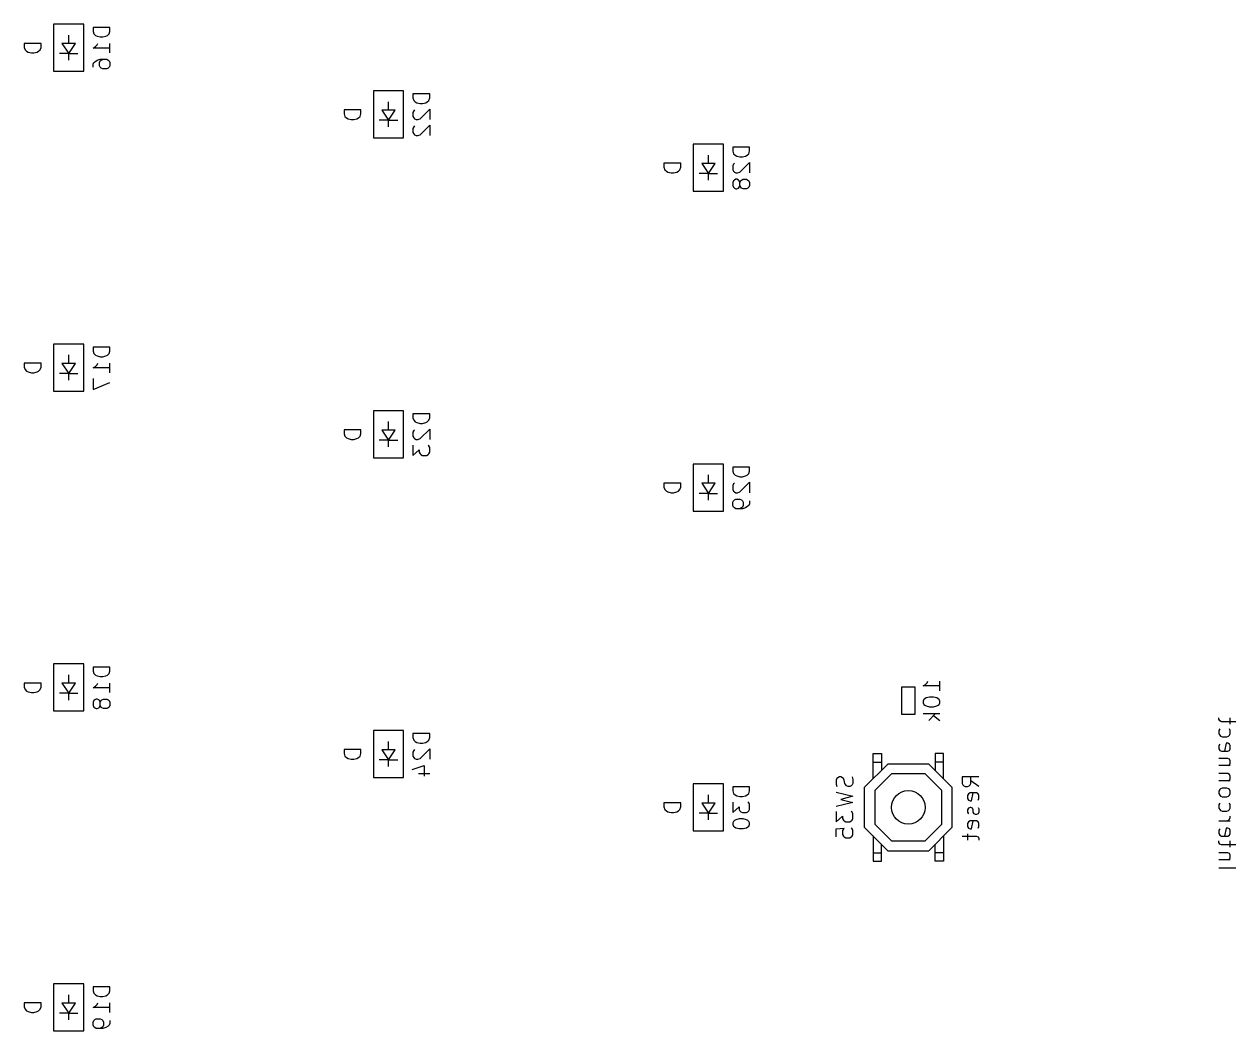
# Model space of a CAD drawing. Extents: x 50 to 339, y -159 to -41.
# Drawn here: x 267.2 to 339.4, y -100.6 to -40.7 of the extents above; entities that cross this region are included whole.
import ezdxf

# ---------------------------------------------------------------- set-up
doc = ezdxf.new("R2010")
doc.units = 0
doc.layers.add('BLACK', color=7, linetype='CONTINUOUS')

msp = doc.modelspace()

# ---------------------------------------------------------------- linework, layer by layer
at = {"layer": 'BLACK', "linetype": 'CONTINUOUS'}
for p, q in [((270.775, -40.6688), (268.975, -40.6688)), ((268.975, -40.6688), (268.975, -43.4688)), ((270.775, -43.4688), (270.775, -40.6688)), ((272.327, -40.8545), (271.327, -40.8545)), ((271.327, -40.8545), (271.327, -41.0926)), ((271.327, -41.0926), (271.375, -41.2354)), ((272.28, -41.2354), (272.327, -41.0926)), ((272.327, -41.0926), (272.327, -40.8545)), ((268.227, -41.8068), (267.227, -41.8068)), ((267.227, -41.8068), (267.227, -42.0449)), ((268.227, -42.0449), (268.227, -41.8068)), ((270.275, -41.8188), (269.475, -41.8188)), ((269.475, -41.8188), (269.875, -42.4188)), ((269.875, -41.8188), (269.875, -41.3188)), ((269.875, -42.4188), (270.275, -41.8188)), ((271.375, -41.2354), (271.47, -41.3307)), ((271.47, -41.3307), (271.565, -41.3783)), ((271.565, -41.3783), (271.756, -41.4259)), ((271.565, -41.9021), (271.613, -41.8068)), ((271.756, -41.4259), (271.899, -41.4259)), ((271.899, -41.4259), (272.089, -41.3783)), ((272.089, -41.3783), (272.185, -41.3307)), ((272.185, -41.3307), (272.28, -41.2354)), ((272.327, -42.3783), (272.327, -41.8068)), ((267.227, -42.0449), (267.275, -42.1878)), ((267.275, -42.1878), (267.37, -42.283)), ((267.37, -42.283), (267.465, -42.3307)), ((267.465, -42.3307), (267.656, -42.3783)), ((267.656, -42.3783), (267.799, -42.3783)), ((267.799, -42.3783), (267.989, -42.3307)), ((267.989, -42.3307), (268.085, -42.283)), ((268.085, -42.283), (268.18, -42.1878)), ((268.18, -42.1878), (268.227, -42.0449)), ((269.875, -42.4188), (269.325, -42.4188)), ((269.875, -42.8188), (269.875, -42.4188)), ((269.875, -42.4188), (270.425, -42.4188)), ((271.327, -42.0926), (271.47, -41.9973)), ((272.327, -42.0926), (271.327, -42.0926)), ((271.47, -41.9973), (271.565, -41.9021)), ((271.327, -43.0449), (271.375, -42.9497)), ((271.327, -43.2354), (271.327, -43.0449)), ((271.375, -42.9497), (271.423, -42.9021)), ((271.423, -42.9021), (271.565, -42.8068)), ((271.565, -42.8068), (271.756, -42.7592)), ((271.708, -42.9497), (271.756, -42.8545)), ((271.708, -43.1402), (271.708, -42.9497)), ((271.756, -43.2354), (271.708, -43.1402)), ((271.756, -42.7592), (272.137, -42.7592)), ((271.756, -42.8545), (271.804, -42.8068)), ((271.804, -43.283), (271.756, -43.2354)), ((271.804, -42.8068), (271.899, -42.7592)), ((271.899, -43.3307), (271.804, -43.283)), ((272.137, -42.7592), (272.232, -42.8068)), ((272.232, -43.283), (272.137, -43.3307)), ((272.232, -42.8068), (272.28, -42.8545)), ((272.28, -43.2354), (272.232, -43.283)), ((272.28, -42.8545), (272.327, -42.9497)), ((272.327, -43.1402), (272.28, -43.2354)), ((272.327, -42.9497), (272.327, -43.1402)), ((268.975, -43.4688), (270.775, -43.4688)), ((272.137, -43.3307), (271.899, -43.3307)), ((289.825, -44.6375), (288.025, -44.6375)), ((288.025, -44.6375), (288.025, -47.4375)), ((289.825, -47.4375), (289.825, -44.6375)), ((288.925, -45.7875), (288.925, -45.2875)), ((291.377, -44.8232), (290.377, -44.8232)), ((290.377, -44.8232), (290.377, -45.0613)), ((290.377, -45.0613), (290.425, -45.2042)), ((290.425, -45.2042), (290.52, -45.2994)), ((290.52, -45.2994), (290.615, -45.347)), ((290.615, -45.347), (290.806, -45.3946)), ((290.806, -45.3946), (290.949, -45.3946)), ((290.949, -45.3946), (291.139, -45.347)), ((291.139, -45.347), (291.235, -45.2994)), ((291.235, -45.2994), (291.33, -45.2042)), ((291.33, -45.2042), (291.377, -45.0613)), ((291.377, -45.0613), (291.377, -44.8232)), ((287.277, -45.7756), (286.277, -45.7756)), ((286.277, -45.7756), (286.277, -46.0137)), ((286.277, -46.0137), (286.325, -46.1565)), ((286.325, -46.1565), (286.42, -46.2518)), ((287.135, -46.2518), (287.23, -46.1565)), ((287.23, -46.1565), (287.277, -46.0137)), ((287.277, -46.0137), (287.277, -45.7756)), ((289.325, -45.7875), (288.525, -45.7875)), ((288.525, -45.7875), (288.925, -46.3875)), ((288.925, -46.3875), (289.325, -45.7875)), ((290.425, -45.8232), (290.377, -45.9185)), ((290.377, -45.9185), (290.377, -46.1565)), ((290.377, -46.1565), (290.425, -46.2518)), ((290.473, -45.7756), (290.425, -45.8232)), ((290.806, -46.2994), (291.377, -45.728)), ((291.377, -45.728), (291.377, -46.347)), ((286.42, -46.2518), (286.515, -46.2994)), ((286.515, -46.2994), (286.706, -46.347)), ((286.706, -46.347), (286.849, -46.347)), ((286.849, -46.347), (287.039, -46.2994)), ((287.039, -46.2994), (287.135, -46.2518)), ((288.925, -46.3875), (288.375, -46.3875)), ((288.925, -46.7875), (288.925, -46.3875)), ((288.925, -46.3875), (289.475, -46.3875)), ((290.425, -46.7756), (290.377, -46.8708)), ((290.377, -46.8708), (290.377, -47.1089)), ((290.425, -46.2518), (290.473, -46.2994)), ((290.473, -46.728), (290.425, -46.7756)), ((290.473, -46.2994), (290.568, -46.347)), ((290.568, -46.347), (290.663, -46.347)), ((290.663, -46.347), (290.806, -46.2994)), ((290.806, -47.2518), (291.377, -46.6804)), ((291.377, -46.6804), (291.377, -47.2994)), ((288.025, -47.4375), (289.825, -47.4375)), ((290.377, -47.1089), (290.425, -47.2042)), ((290.425, -47.2042), (290.473, -47.2518)), ((290.473, -47.2518), (290.568, -47.2994)), ((290.568, -47.2994), (290.663, -47.2994)), ((290.663, -47.2994), (290.806, -47.2518)), ((308.875, -47.8125), (307.075, -47.8125)), ((307.075, -47.8125), (307.075, -50.6125)), ((308.875, -50.6125), (308.875, -47.8125)), ((310.427, -47.9982), (309.427, -47.9982)), ((309.427, -47.9982), (309.427, -48.2363)), ((309.427, -48.2363), (309.475, -48.3792)), ((310.38, -48.3792), (310.427, -48.2363)), ((310.427, -48.2363), (310.427, -47.9982)), ((306.327, -48.9506), (305.327, -48.9506)), ((305.327, -48.9506), (305.327, -49.1887)), ((306.327, -49.1887), (306.327, -48.9506)), ((308.375, -48.9625), (307.575, -48.9625)), ((307.575, -48.9625), (307.975, -49.5625)), ((307.975, -48.9625), (307.975, -48.4625)), ((307.975, -49.5625), (308.375, -48.9625)), ((309.475, -48.9982), (309.427, -49.0935)), ((309.475, -48.3792), (309.57, -48.4744)), ((309.523, -48.9506), (309.475, -48.9982)), ((309.57, -48.4744), (309.665, -48.522)), ((309.665, -48.522), (309.856, -48.5696)), ((309.856, -48.5696), (309.999, -48.5696)), ((309.856, -49.4744), (310.427, -48.903)), ((309.999, -48.5696), (310.189, -48.522)), ((310.189, -48.522), (310.285, -48.4744)), ((310.285, -48.4744), (310.38, -48.3792)), ((310.427, -48.903), (310.427, -49.522)), ((305.327, -49.1887), (305.375, -49.3315)), ((305.375, -49.3315), (305.47, -49.4268)), ((305.47, -49.4268), (305.565, -49.4744)), ((305.565, -49.4744), (305.756, -49.522)), ((305.756, -49.522), (305.899, -49.522)), ((305.899, -49.522), (306.089, -49.4744)), ((306.089, -49.4744), (306.185, -49.4268)), ((306.185, -49.4268), (306.28, -49.3315)), ((306.28, -49.3315), (306.327, -49.1887)), ((307.975, -49.5625), (307.425, -49.5625)), ((307.975, -49.9625), (307.975, -49.5625)), ((307.975, -49.5625), (308.525, -49.5625)), ((309.427, -49.0935), (309.427, -49.3315)), ((309.427, -49.3315), (309.475, -49.4268)), ((309.475, -49.4268), (309.523, -49.4744)), ((309.523, -49.4744), (309.618, -49.522)), ((309.618, -49.522), (309.713, -49.522)), ((309.713, -49.522), (309.856, -49.4744)), ((309.475, -49.9982), (309.427, -50.0935)), ((309.427, -50.0935), (309.427, -50.2839)), ((309.427, -50.2839), (309.475, -50.3792)), ((309.523, -49.9506), (309.475, -49.9982)), ((309.475, -50.3792), (309.523, -50.4268)), ((309.618, -49.903), (309.523, -49.9506)), ((309.523, -50.4268), (309.618, -50.4744)), ((309.665, -49.903), (309.618, -49.903)), ((309.618, -50.4744), (309.665, -50.4744)), ((309.761, -49.9506), (309.665, -49.903)), ((309.665, -50.4744), (309.761, -50.4268)), ((309.808, -49.9982), (309.761, -49.9506)), ((309.761, -50.4268), (309.808, -50.3792)), ((309.856, -50.0935), (309.808, -49.9982)), ((309.808, -50.3792), (309.856, -50.2839)), ((309.856, -50.0935), (309.904, -49.9982)), ((309.856, -50.2839), (309.856, -50.0935)), ((309.904, -50.3792), (309.856, -50.2839)), ((309.904, -49.9982), (309.951, -49.9506)), ((309.951, -50.4268), (309.904, -50.3792)), ((309.951, -49.9506), (310.046, -49.903)), ((310.046, -50.4744), (309.951, -50.4268)), ((310.046, -49.903), (310.237, -49.903)), ((310.237, -50.4744), (310.046, -50.4744)), ((310.237, -49.903), (310.332, -49.9506)), ((310.332, -50.4268), (310.237, -50.4744)), ((310.332, -49.9506), (310.38, -49.9982)), ((310.38, -50.3792), (310.332, -50.4268)), ((310.38, -49.9982), (310.427, -50.0935)), ((310.427, -50.2839), (310.38, -50.3792)), ((310.427, -50.0935), (310.427, -50.2839)), ((307.075, -50.6125), (308.875, -50.6125)), ((270.775, -59.7187), (268.975, -59.7187)), ((268.975, -59.7187), (268.975, -62.5187)), ((270.775, -62.5187), (270.775, -59.7187)), ((269.875, -60.8687), (269.875, -60.3687)), ((272.327, -59.9045), (271.327, -59.9045)), ((271.327, -59.9045), (271.327, -60.1426)), ((271.327, -60.1426), (271.375, -60.2854)), ((271.375, -60.2854), (271.47, -60.3807)), ((271.47, -60.3807), (271.565, -60.4283)), ((271.565, -60.4283), (271.756, -60.4759)), ((271.756, -60.4759), (271.899, -60.4759)), ((271.899, -60.4759), (272.089, -60.4283)), ((272.089, -60.4283), (272.185, -60.3807)), ((272.185, -60.3807), (272.28, -60.2854)), ((272.28, -60.2854), (272.327, -60.1426)), ((272.327, -60.1426), (272.327, -59.9045)), ((268.227, -60.8568), (267.227, -60.8568)), ((267.227, -60.8568), (267.227, -61.0949)), ((267.227, -61.0949), (267.275, -61.2378)), ((267.275, -61.2378), (267.37, -61.333)), ((267.37, -61.333), (267.465, -61.3807)), ((267.989, -61.3807), (268.085, -61.333)), ((268.085, -61.333), (268.18, -61.2378)), ((268.18, -61.2378), (268.227, -61.0949)), ((268.227, -61.0949), (268.227, -60.8568)), ((270.275, -60.8687), (269.475, -60.8687)), ((269.475, -60.8687), (269.875, -61.4687)), ((269.875, -61.4687), (270.275, -60.8687)), ((271.327, -61.1426), (271.47, -61.0473)), ((272.327, -61.1426), (271.327, -61.1426)), ((271.47, -61.0473), (271.565, -60.9521)), ((271.565, -60.9521), (271.613, -60.8568)), ((272.327, -61.4283), (272.327, -60.8568)), ((267.465, -61.3807), (267.656, -61.4283)), ((267.656, -61.4283), (267.799, -61.4283)), ((267.799, -61.4283), (267.989, -61.3807)), ((269.875, -61.4687), (269.325, -61.4687)), ((269.875, -61.8687), (269.875, -61.4687)), ((269.875, -61.4687), (270.425, -61.4687)), ((271.327, -61.7616), (271.327, -62.4283)), ((271.327, -62.4283), (272.327, -61.9997)), ((268.975, -62.5187), (270.775, -62.5187)), ((289.825, -63.6875), (288.025, -63.6875)), ((288.025, -63.6875), (288.025, -66.4875)), ((289.825, -66.4875), (289.825, -63.6875)), ((291.377, -63.8732), (290.377, -63.8732)), ((290.377, -63.8732), (290.377, -64.1113)), ((290.377, -64.1113), (290.425, -64.2542)), ((291.33, -64.2542), (291.377, -64.1113)), ((291.377, -64.1113), (291.377, -63.8732)), ((287.277, -64.8256), (286.277, -64.8256)), ((286.277, -64.8256), (286.277, -65.0637)), ((287.277, -65.0637), (287.277, -64.8256)), ((289.325, -64.8375), (288.525, -64.8375)), ((288.525, -64.8375), (288.925, -65.4375)), ((288.925, -64.8375), (288.925, -64.3375)), ((288.925, -65.4375), (289.325, -64.8375)), ((290.425, -64.8732), (290.377, -64.9685)), ((290.425, -64.2542), (290.52, -64.3494)), ((290.473, -64.8256), (290.425, -64.8732)), ((290.52, -64.3494), (290.615, -64.397)), ((290.615, -64.397), (290.806, -64.4446)), ((290.806, -64.4446), (290.949, -64.4446)), ((290.806, -65.3494), (291.377, -64.778)), ((290.949, -64.4446), (291.139, -64.397)), ((291.139, -64.397), (291.235, -64.3494)), ((291.235, -64.3494), (291.33, -64.2542)), ((291.377, -64.778), (291.377, -65.397)), ((286.277, -65.0637), (286.325, -65.2065)), ((286.325, -65.2065), (286.42, -65.3018)), ((286.42, -65.3018), (286.515, -65.3494)), ((286.515, -65.3494), (286.706, -65.397)), ((286.706, -65.397), (286.849, -65.397)), ((286.849, -65.397), (287.039, -65.3494)), ((287.039, -65.3494), (287.135, -65.3018)), ((287.135, -65.3018), (287.23, -65.2065)), ((287.23, -65.2065), (287.277, -65.0637)), ((288.925, -65.4375), (288.375, -65.4375)), ((288.925, -65.8375), (288.925, -65.4375)), ((288.925, -65.4375), (289.475, -65.4375)), ((290.377, -64.9685), (290.377, -65.2065)), ((290.377, -65.2065), (290.425, -65.3018)), ((290.425, -65.3018), (290.473, -65.3494)), ((290.473, -65.3494), (290.568, -65.397)), ((290.568, -65.397), (290.663, -65.397)), ((290.663, -65.397), (290.806, -65.3494)), ((290.377, -65.7304), (290.377, -66.3494)), ((290.377, -66.3494), (290.758, -66.0161)), ((290.758, -66.0161), (290.758, -66.1589)), ((290.758, -66.1589), (290.806, -66.2542)), ((290.806, -66.2542), (290.854, -66.3018)), ((290.854, -66.3018), (290.949, -66.3494)), ((290.949, -66.3494), (291.187, -66.3494)), ((291.187, -66.3494), (291.282, -66.3018)), ((291.33, -65.778), (291.282, -65.7304)), ((291.282, -66.3018), (291.33, -66.2542)), ((291.377, -65.8732), (291.33, -65.778)), ((291.33, -66.2542), (291.377, -66.1589)), ((291.377, -66.1589), (291.377, -65.8732)), ((288.025, -66.4875), (289.825, -66.4875)), ((308.875, -66.8625), (307.075, -66.8625)), ((307.075, -66.8625), (307.075, -69.6625)), ((308.875, -69.6625), (308.875, -66.8625)), ((310.427, -67.0482), (309.427, -67.0482)), ((309.427, -67.0482), (309.427, -67.2863)), ((310.427, -67.2863), (310.427, -67.0482)), ((307.975, -68.0125), (307.975, -67.5125)), ((309.427, -67.2863), (309.475, -67.4292)), ((309.475, -67.4292), (309.57, -67.5244)), ((309.57, -67.5244), (309.665, -67.572)), ((309.665, -67.572), (309.856, -67.6196)), ((309.856, -67.6196), (309.999, -67.6196)), ((309.999, -67.6196), (310.189, -67.572)), ((310.189, -67.572), (310.285, -67.5244)), ((310.285, -67.5244), (310.38, -67.4292)), ((310.38, -67.4292), (310.427, -67.2863)), ((306.327, -68.0006), (305.327, -68.0006)), ((305.327, -68.0006), (305.327, -68.2387)), ((305.327, -68.2387), (305.375, -68.3815)), ((305.375, -68.3815), (305.47, -68.4768)), ((305.47, -68.4768), (305.565, -68.5244)), ((305.565, -68.5244), (305.756, -68.572)), ((305.899, -68.572), (306.089, -68.5244)), ((306.089, -68.5244), (306.185, -68.4768)), ((306.185, -68.4768), (306.28, -68.3815)), ((306.28, -68.3815), (306.327, -68.2387)), ((306.327, -68.2387), (306.327, -68.0006)), ((308.375, -68.0125), (307.575, -68.0125)), ((307.575, -68.0125), (307.975, -68.6125)), ((307.975, -68.6125), (308.375, -68.0125)), ((309.475, -68.0482), (309.427, -68.1435)), ((309.427, -68.1435), (309.427, -68.3815)), ((309.427, -68.3815), (309.475, -68.4768)), ((309.523, -68.0006), (309.475, -68.0482)), ((309.475, -68.4768), (309.523, -68.5244)), ((309.523, -68.5244), (309.618, -68.572)), ((309.713, -68.572), (309.856, -68.5244)), ((309.856, -68.5244), (310.427, -67.953)), ((310.427, -67.953), (310.427, -68.572)), ((305.756, -68.572), (305.899, -68.572)), ((307.975, -68.6125), (307.425, -68.6125)), ((307.975, -69.0125), (307.975, -68.6125)), ((307.975, -68.6125), (308.525, -68.6125)), ((309.427, -69.1435), (309.475, -69.0482)), ((309.427, -69.3339), (309.427, -69.1435)), ((309.475, -69.0482), (309.523, -69.0006)), ((309.523, -69.0006), (309.618, -68.953)), ((309.618, -68.572), (309.713, -68.572)), ((309.618, -68.953), (309.856, -68.953)), ((309.856, -68.953), (309.951, -69.0006)), ((309.951, -69.0006), (309.999, -69.0482)), ((309.999, -69.0482), (310.046, -69.1435)), ((310.046, -69.1435), (310.046, -69.3339)), ((310.427, -69.2387), (310.38, -69.3339)), ((310.427, -69.0482), (310.427, -69.2387)), ((307.075, -69.6625), (308.875, -69.6625)), ((309.475, -69.4292), (309.427, -69.3339)), ((309.523, -69.4768), (309.475, -69.4292)), ((309.618, -69.5244), (309.523, -69.4768)), ((309.999, -69.5244), (309.618, -69.5244)), ((309.951, -69.4768), (309.856, -69.5244)), ((309.999, -69.4292), (309.951, -69.4768)), ((310.046, -69.3339), (309.999, -69.4292)), ((310.189, -69.4768), (309.999, -69.5244)), ((310.332, -69.3815), (310.189, -69.4768)), ((310.38, -69.3339), (310.332, -69.3815)), ((270.775, -78.7687), (268.975, -78.7687)), ((268.975, -78.7687), (268.975, -81.5687)), ((270.775, -81.5687), (270.775, -78.7687)), ((272.327, -78.9545), (271.327, -78.9545)), ((271.327, -78.9545), (271.327, -79.1926)), ((271.327, -79.1926), (271.375, -79.3354)), ((271.375, -79.3354), (271.47, -79.4307)), ((272.185, -79.4307), (272.28, -79.3354)), ((272.28, -79.3354), (272.327, -79.1926)), ((272.327, -79.1926), (272.327, -78.9545)), ((268.227, -79.9068), (267.227, -79.9068)), ((267.227, -79.9068), (267.227, -80.1449)), ((268.227, -80.1449), (268.227, -79.9068)), ((270.275, -79.9188), (269.475, -79.9188)), ((269.475, -79.9188), (269.875, -80.5187)), ((269.875, -79.9188), (269.875, -79.4188)), ((269.875, -80.5187), (270.275, -79.9188)), ((271.47, -79.4307), (271.565, -79.4783)), ((271.47, -80.0973), (271.565, -80.0021)), ((271.565, -79.4783), (271.756, -79.5259)), ((271.565, -80.0021), (271.613, -79.9068)), ((271.756, -79.5259), (271.899, -79.5259)), ((271.899, -79.5259), (272.089, -79.4783)), ((272.089, -79.4783), (272.185, -79.4307)), ((272.327, -80.4783), (272.327, -79.9068)), ((320.764, -80.0815), (320.906, -79.9863)), ((321.764, -80.0815), (320.764, -80.0815)), ((320.906, -79.9863), (321.002, -79.8911)), ((321.002, -79.8911), (321.049, -79.7958)), ((321.764, -80.3673), (321.764, -79.7958)), ((267.227, -80.1449), (267.275, -80.2878)), ((267.275, -80.2878), (267.37, -80.383)), ((267.37, -80.383), (267.465, -80.4307)), ((267.465, -80.4307), (267.656, -80.4783)), ((267.656, -80.4783), (267.799, -80.4783)), ((267.799, -80.4783), (267.989, -80.4307)), ((267.989, -80.4307), (268.085, -80.383)), ((268.085, -80.383), (268.18, -80.2878)), ((268.18, -80.2878), (268.227, -80.1449)), ((269.875, -80.5187), (269.325, -80.5187)), ((269.875, -80.9188), (269.875, -80.5187)), ((269.875, -80.5187), (270.425, -80.5187)), ((271.327, -80.1926), (271.47, -80.0973)), ((272.327, -80.1926), (271.327, -80.1926)), ((319.481, -80.1625), (319.481, -81.7625)), ((320.281, -80.1625), (319.481, -80.1625)), ((320.281, -81.7625), (320.281, -80.1625)), ((320.954, -80.7958), (320.859, -80.8435)), ((321.145, -80.7482), (320.954, -80.7958)), ((321.383, -80.7482), (321.145, -80.7482)), ((321.573, -80.7958), (321.383, -80.7482)), ((321.668, -80.8435), (321.573, -80.7958)), ((271.375, -80.9545), (271.327, -81.0497)), ((271.327, -81.0497), (271.327, -81.2402)), ((271.327, -81.2402), (271.375, -81.3354)), ((271.423, -80.9068), (271.375, -80.9545)), ((271.375, -81.3354), (271.423, -81.383)), ((271.518, -80.8592), (271.423, -80.9068)), ((271.423, -81.383), (271.518, -81.4307)), ((271.565, -80.8592), (271.518, -80.8592)), ((271.518, -81.4307), (271.565, -81.4307)), ((271.661, -80.9068), (271.565, -80.8592)), ((271.565, -81.4307), (271.661, -81.383)), ((271.708, -80.9545), (271.661, -80.9068)), ((271.661, -81.383), (271.708, -81.3354)), ((271.756, -81.0497), (271.708, -80.9545)), ((271.708, -81.3354), (271.756, -81.2402)), ((271.756, -81.0497), (271.804, -80.9545)), ((271.756, -81.2402), (271.756, -81.0497)), ((271.804, -81.3354), (271.756, -81.2402)), ((271.804, -80.9545), (271.851, -80.9068)), ((271.851, -81.383), (271.804, -81.3354)), ((271.851, -80.9068), (271.946, -80.8592)), ((271.946, -81.4307), (271.851, -81.383)), ((271.946, -80.8592), (272.137, -80.8592)), ((272.137, -81.4307), (271.946, -81.4307)), ((272.137, -80.8592), (272.232, -80.9068)), ((272.232, -81.383), (272.137, -81.4307)), ((272.232, -80.9068), (272.28, -80.9545)), ((272.28, -81.3354), (272.232, -81.383)), ((272.28, -80.9545), (272.327, -81.0497)), ((272.327, -81.2402), (272.28, -81.3354)), ((272.327, -81.0497), (272.327, -81.2402)), ((320.811, -80.8911), (320.764, -80.9863)), ((320.764, -80.9863), (320.764, -81.0815)), ((320.764, -81.0815), (320.811, -81.1768)), ((320.859, -80.8435), (320.811, -80.8911)), ((320.811, -81.1768), (320.859, -81.2244)), ((320.859, -81.2244), (320.954, -81.272)), ((320.954, -81.272), (321.145, -81.3196)), ((321.145, -81.3196), (321.383, -81.3196)), ((321.383, -81.3196), (321.573, -81.272)), ((321.573, -81.272), (321.668, -81.2244)), ((321.716, -80.8911), (321.668, -80.8435)), ((321.668, -81.2244), (321.716, -81.1768)), ((321.764, -80.9863), (321.716, -80.8911)), ((321.716, -81.1768), (321.764, -81.0815)), ((321.764, -81.0815), (321.764, -80.9863)), ((268.975, -81.5687), (270.775, -81.5687)), ((319.481, -81.7625), (320.281, -81.7625)), ((321.764, -81.7482), (320.764, -81.7482)), ((321.097, -82.1292), (321.478, -81.7482)), ((321.383, -81.8435), (321.764, -82.1292)), ((338.385, -82.0664), (338.385, -81.9711)), ((338.433, -82.1616), (338.385, -82.0664)), ((338.528, -82.2092), (338.433, -82.1616)), ((339.385, -82.2092), (338.528, -82.2092)), ((339.052, -82.3521), (339.052, -81.9711)), ((289.825, -82.7375), (288.025, -82.7375)), ((288.025, -82.7375), (288.025, -85.5375)), ((289.825, -85.5375), (289.825, -82.7375)), ((291.377, -82.9232), (290.377, -82.9232)), ((290.377, -82.9232), (290.377, -83.1613)), ((291.377, -83.1613), (291.377, -82.9232)), ((338.433, -82.6378), (338.385, -82.733)), ((338.385, -82.733), (338.385, -82.9235)), ((338.385, -82.9235), (338.433, -83.0187)), ((339.052, -82.733), (339.004, -82.6378)), ((339.004, -83.0187), (339.052, -82.9235)), ((339.052, -82.9235), (339.052, -82.733)), ((288.925, -83.8875), (288.925, -83.3875)), ((290.377, -83.1613), (290.425, -83.3042)), ((290.425, -83.3042), (290.52, -83.3994)), ((290.52, -83.3994), (290.615, -83.447)), ((290.615, -83.447), (290.806, -83.4946)), ((290.806, -83.4946), (290.949, -83.4946)), ((290.949, -83.4946), (291.139, -83.447)), ((291.139, -83.447), (291.235, -83.3994)), ((291.235, -83.3994), (291.33, -83.3042)), ((291.33, -83.3042), (291.377, -83.1613)), ((338.433, -83.5426), (338.385, -83.6378)), ((338.385, -83.6378), (338.385, -83.8283)), ((338.433, -83.0187), (338.48, -83.0664)), ((338.48, -83.0664), (338.576, -83.114)), ((338.576, -83.114), (338.861, -83.114)), ((338.814, -83.4949), (338.718, -83.9711)), ((338.909, -83.4949), (338.814, -83.4949)), ((338.861, -83.114), (338.957, -83.0664)), ((339.004, -83.5426), (338.909, -83.4949)), ((338.957, -83.0664), (339.004, -83.0187)), ((339.052, -83.6378), (339.004, -83.5426)), ((339.052, -83.8283), (339.052, -83.6378)), ((287.277, -83.8756), (286.277, -83.8756)), ((286.277, -83.8756), (286.277, -84.1137)), ((286.277, -84.1137), (286.325, -84.2565)), ((286.325, -84.2565), (286.42, -84.3518)), ((286.42, -84.3518), (286.515, -84.3994)), ((286.515, -84.3994), (286.706, -84.447)), ((286.849, -84.447), (287.039, -84.3994)), ((287.039, -84.3994), (287.135, -84.3518)), ((287.135, -84.3518), (287.23, -84.2565)), ((287.23, -84.2565), (287.277, -84.1137)), ((287.277, -84.1137), (287.277, -83.8756)), ((289.325, -83.8875), (288.525, -83.8875)), ((288.525, -83.8875), (288.925, -84.4875)), ((288.925, -84.4875), (289.325, -83.8875)), ((290.425, -83.9232), (290.377, -84.0185)), ((290.377, -84.0185), (290.377, -84.2565)), ((290.377, -84.2565), (290.425, -84.3518)), ((290.473, -83.8756), (290.425, -83.9232)), ((290.425, -84.3518), (290.473, -84.3994)), ((290.473, -84.3994), (290.568, -84.447)), ((290.663, -84.447), (290.806, -84.3994)), ((290.806, -84.3994), (291.377, -83.828)), ((291.377, -83.828), (291.377, -84.447)), ((317.781, -85.6125), (317.781, -84.1125)), ((317.781, -84.1125), (318.281, -84.1125)), ((318.281, -84.1125), (318.281, -85.1125)), ((321.481, -84.1125), (321.481, -85.1125)), ((321.981, -84.1125), (321.481, -84.1125)), ((321.981, -85.6125), (321.981, -84.1125)), ((338.385, -83.8283), (338.433, -83.9235)), ((338.909, -84.3997), (338.385, -84.3997)), ((338.433, -83.9235), (338.528, -83.9711)), ((338.528, -83.9711), (338.909, -83.9711)), ((338.909, -83.9711), (339.004, -83.9235)), ((339.004, -84.4473), (338.909, -84.3997)), ((339.004, -83.9235), (339.052, -83.8283)), ((286.706, -84.447), (286.849, -84.447)), ((288.925, -84.4875), (288.375, -84.4875)), ((288.925, -84.8875), (288.925, -84.4875)), ((288.925, -84.4875), (289.475, -84.4875)), ((290.33, -85.0661), (291.044, -84.828)), ((290.568, -84.447), (290.663, -84.447)), ((291.044, -84.828), (291.044, -85.447)), ((317.281, -86.1125), (318.681, -84.7125)), ((317.781, -84.6125), (318.281, -84.6125)), ((318.681, -84.7125), (321.081, -84.7125)), ((321.081, -84.7125), (322.481, -86.1125)), ((321.981, -84.6125), (321.481, -84.6125)), ((339.052, -84.8283), (338.385, -84.8283)), ((338.957, -84.8283), (339.004, -84.7807)), ((339.052, -84.5426), (339.004, -84.4473)), ((339.004, -84.7807), (339.052, -84.6854)), ((339.052, -84.6854), (339.052, -84.5426)), ((288.025, -85.5375), (289.825, -85.5375)), ((290.711, -85.3042), (291.377, -85.3042)), ((315.631, -85.5982), (315.584, -85.6935)), ((315.584, -85.6935), (315.584, -85.9315)), ((315.679, -85.5506), (315.631, -85.5982)), ((315.774, -85.503), (315.679, -85.5506)), ((315.869, -85.503), (315.774, -85.503)), ((315.965, -85.5506), (315.869, -85.503)), ((316.012, -85.5982), (315.965, -85.5506)), ((316.06, -85.6935), (316.012, -85.5982)), ((316.107, -85.8839), (316.06, -85.6935)), ((316.536, -85.503), (316.584, -85.6458)), ((316.584, -85.6458), (316.584, -85.8839)), ((318.881, -85.3125), (317.881, -86.3125)), ((320.881, -85.3125), (318.881, -85.3125)), ((321.881, -86.3125), (320.881, -85.3125)), ((324.084, -85.503), (323.084, -85.503)), ((323.084, -85.503), (323.084, -85.8839)), ((323.607, -85.8839), (323.607, -85.503)), ((324.084, -86.0744), (323.607, -85.7411)), ((338.909, -85.3045), (338.385, -85.3045)), ((339.052, -85.733), (338.385, -85.733)), ((339.004, -85.3521), (338.909, -85.3045)), ((338.957, -85.733), (339.004, -85.6854)), ((339.052, -85.4473), (339.004, -85.3521)), ((339.004, -85.6854), (339.052, -85.5902)), ((339.052, -85.5902), (339.052, -85.4473)), ((308.875, -85.9125), (307.075, -85.9125)), ((307.075, -85.9125), (307.075, -88.7125)), ((307.975, -87.0625), (307.975, -86.5625)), ((308.875, -88.7125), (308.875, -85.9125)), ((310.427, -86.0982), (309.427, -86.0982)), ((309.427, -86.0982), (309.427, -86.3363)), ((309.427, -86.3363), (309.475, -86.4792)), ((309.475, -86.4792), (309.57, -86.5744)), ((309.57, -86.5744), (309.665, -86.622)), ((310.189, -86.622), (310.285, -86.5744)), ((310.285, -86.5744), (310.38, -86.4792)), ((310.38, -86.4792), (310.427, -86.3363)), ((310.427, -86.3363), (310.427, -86.0982)), ((315.584, -85.9315), (315.631, -86.0744)), ((315.584, -86.4077), (316.584, -86.6458)), ((316.155, -85.9792), (316.107, -85.8839)), ((316.203, -86.0268), (316.155, -85.9792)), ((316.298, -86.0744), (316.203, -86.0268)), ((316.393, -86.0744), (316.298, -86.0744)), ((316.488, -86.0268), (316.393, -86.0744)), ((316.536, -85.9792), (316.488, -86.0268)), ((316.584, -85.8839), (316.536, -85.9792)), ((317.281, -88.5125), (317.281, -86.1125)), ((317.881, -86.3125), (317.881, -88.3125)), ((321.881, -88.3125), (321.881, -86.3125)), ((322.481, -86.1125), (322.481, -88.5125)), ((323.084, -85.8839), (323.131, -85.9792)), ((323.131, -85.9792), (323.179, -86.0268)), ((323.179, -86.0268), (323.274, -86.0744)), ((323.274, -86.0744), (323.417, -86.0744)), ((323.417, -86.0744), (323.512, -86.0268)), ((323.465, -86.503), (323.417, -86.5982)), ((323.56, -86.4554), (323.465, -86.503)), ((323.512, -86.0268), (323.56, -85.9792)), ((323.56, -85.9792), (323.607, -85.8839)), ((323.941, -86.4554), (323.56, -86.4554)), ((323.655, -86.9315), (323.75, -86.4554)), ((324.036, -86.503), (323.941, -86.4554)), ((324.084, -86.5982), (324.036, -86.503)), ((338.433, -86.2568), (338.385, -86.3521)), ((338.385, -86.3521), (338.385, -86.4949)), ((338.385, -86.4949), (338.433, -86.5902)), ((338.48, -86.2092), (338.433, -86.2568)), ((338.576, -86.1616), (338.48, -86.2092)), ((338.861, -86.1616), (338.576, -86.1616)), ((338.957, -86.2092), (338.861, -86.1616)), ((339.004, -86.2568), (338.957, -86.2092)), ((339.052, -86.3521), (339.004, -86.2568)), ((339.004, -86.5902), (339.052, -86.4949)), ((339.052, -86.4949), (339.052, -86.3521)), ((306.327, -87.0506), (305.327, -87.0506)), ((305.327, -87.0506), (305.327, -87.2887)), ((305.327, -87.2887), (305.375, -87.4315)), ((306.28, -87.4315), (306.327, -87.2887)), ((306.327, -87.2887), (306.327, -87.0506)), ((308.375, -87.0625), (307.575, -87.0625)), ((307.575, -87.0625), (307.975, -87.6625)), ((307.975, -87.6625), (308.375, -87.0625)), ((309.427, -87.003), (309.427, -87.622)), ((309.427, -87.622), (309.808, -87.2887)), ((309.665, -86.622), (309.856, -86.6696)), ((309.808, -87.2887), (309.808, -87.4315)), ((309.856, -86.6696), (309.999, -86.6696)), ((309.999, -86.6696), (310.189, -86.622)), ((310.38, -87.0506), (310.332, -87.003)), ((310.427, -87.1458), (310.38, -87.0506)), ((310.427, -87.4315), (310.427, -87.1458)), ((316.584, -87.0268), (315.584, -87.2649)), ((316.584, -86.6458), (315.869, -86.8363)), ((315.869, -86.8363), (316.584, -87.0268)), ((323.417, -86.5982), (323.417, -86.7887)), ((323.417, -86.7887), (323.465, -86.8839)), ((323.465, -86.8839), (323.56, -86.9315)), ((323.56, -86.9315), (323.655, -86.9315)), ((324.036, -86.8839), (324.084, -86.7887)), ((324.084, -86.7887), (324.084, -86.5982)), ((338.433, -87.0664), (338.385, -87.1616)), ((338.385, -87.1616), (338.385, -87.3521)), ((338.433, -86.5902), (338.48, -86.6378)), ((338.48, -86.6378), (338.576, -86.6854)), ((338.576, -86.6854), (338.861, -86.6854)), ((338.861, -86.6854), (338.957, -86.6378)), ((338.957, -86.6378), (339.004, -86.5902)), ((339.052, -87.1616), (339.004, -87.0664)), ((339.052, -87.3521), (339.052, -87.1616)), ((305.375, -87.4315), (305.47, -87.5268)), ((305.47, -87.5268), (305.565, -87.5744)), ((305.565, -87.5744), (305.756, -87.622)), ((305.756, -87.622), (305.899, -87.622)), ((305.899, -87.622), (306.089, -87.5744)), ((306.089, -87.5744), (306.185, -87.5268)), ((306.185, -87.5268), (306.28, -87.4315)), ((307.975, -87.6625), (307.425, -87.6625)), ((307.975, -88.0625), (307.975, -87.6625)), ((307.975, -87.6625), (308.525, -87.6625)), ((309.808, -88.003), (309.618, -88.0506)), ((309.808, -87.4315), (309.856, -87.5268)), ((310.046, -88.003), (309.808, -88.003)), ((309.856, -87.5268), (309.904, -87.5744)), ((309.904, -87.5744), (309.999, -87.622)), ((309.999, -87.622), (310.237, -87.622)), ((310.237, -88.0506), (310.046, -88.003)), ((310.237, -87.622), (310.332, -87.5744)), ((310.332, -87.5744), (310.38, -87.5268)), ((310.38, -87.5268), (310.427, -87.4315)), ((315.584, -87.5506), (315.584, -88.1696)), ((315.584, -88.1696), (315.965, -87.8363)), ((315.965, -87.8363), (315.965, -87.9792)), ((315.965, -87.9792), (316.012, -88.0744)), ((316.536, -87.5982), (316.488, -87.5506)), ((316.584, -87.6935), (316.536, -87.5982)), ((316.536, -88.0744), (316.584, -87.9792)), ((316.584, -87.9792), (316.584, -87.6935)), ((323.465, -87.3601), (323.417, -87.4554)), ((323.417, -87.4554), (323.417, -87.5982)), ((323.417, -87.5982), (323.465, -87.6935)), ((323.56, -87.3125), (323.465, -87.3601)), ((323.607, -87.3125), (323.56, -87.3125)), ((323.703, -87.3601), (323.607, -87.3125)), ((323.75, -87.4554), (323.703, -87.3601)), ((323.75, -87.5982), (323.75, -87.4554)), ((323.798, -87.6935), (323.75, -87.5982)), ((323.893, -87.7411), (323.798, -87.6935)), ((323.941, -87.7411), (323.893, -87.7411)), ((324.036, -87.6935), (323.941, -87.7411)), ((324.036, -87.3125), (324.084, -87.4077)), ((324.084, -87.5982), (324.036, -87.6935)), ((324.084, -87.4077), (324.084, -87.5982)), ((338.385, -87.3521), (338.433, -87.4473)), ((338.433, -87.4473), (338.48, -87.4949)), ((338.48, -87.4949), (338.576, -87.5426)), ((338.576, -87.5426), (338.861, -87.5426)), ((338.861, -87.5426), (338.957, -87.4949)), ((338.957, -87.4949), (339.004, -87.4473)), ((338.957, -88.0664), (339.004, -88.0187)), ((339.004, -87.4473), (339.052, -87.3521)), ((339.004, -88.0187), (339.052, -87.9235)), ((339.052, -87.9235), (339.052, -87.8283)), ((307.075, -88.7125), (308.875, -88.7125)), ((309.475, -88.1458), (309.427, -88.2411)), ((309.427, -88.2411), (309.427, -88.3363)), ((309.427, -88.3363), (309.475, -88.4315)), ((309.523, -88.0982), (309.475, -88.1458)), ((309.475, -88.4315), (309.523, -88.4792)), ((309.618, -88.0506), (309.523, -88.0982)), ((309.523, -88.4792), (309.618, -88.5268)), ((309.618, -88.5268), (309.808, -88.5744)), ((309.808, -88.5744), (310.046, -88.5744)), ((310.046, -88.5744), (310.237, -88.5268)), ((310.332, -88.0982), (310.237, -88.0506)), ((310.237, -88.5268), (310.332, -88.4792)), ((310.38, -88.1458), (310.332, -88.0982)), ((310.332, -88.4792), (310.38, -88.4315)), ((310.427, -88.2411), (310.38, -88.1458)), ((310.38, -88.4315), (310.427, -88.3363)), ((310.427, -88.3363), (310.427, -88.2411)), ((315.584, -88.5982), (316.06, -88.5506)), ((315.584, -89.0744), (315.584, -88.5982)), ((316.012, -88.5982), (315.965, -88.6935)), ((315.965, -88.6935), (315.965, -88.9315)), ((316.012, -88.0744), (316.06, -88.122)), ((316.06, -88.5506), (316.012, -88.5982)), ((316.06, -88.122), (316.155, -88.1696)), ((316.155, -88.1696), (316.393, -88.1696)), ((316.393, -88.1696), (316.488, -88.122)), ((316.488, -88.122), (316.536, -88.0744)), ((316.536, -88.5982), (316.488, -88.5506)), ((316.584, -88.6935), (316.536, -88.5982)), ((316.584, -88.9315), (316.584, -88.6935)), ((318.681, -89.9125), (317.281, -88.5125)), ((317.881, -88.3125), (318.881, -89.3125)), ((320.881, -89.3125), (321.881, -88.3125)), ((322.481, -88.5125), (321.081, -89.9125)), ((323.465, -88.1696), (323.417, -88.2649)), ((323.417, -88.2649), (323.417, -88.4554)), ((323.417, -88.4554), (323.465, -88.5506)), ((323.56, -88.122), (323.465, -88.1696)), ((323.465, -88.5506), (323.56, -88.5982)), ((323.941, -88.122), (323.56, -88.122)), ((323.56, -88.5982), (323.655, -88.5982)), ((323.655, -88.5982), (323.75, -88.122)), ((324.036, -88.1696), (323.941, -88.122)), ((324.084, -88.2649), (324.036, -88.1696)), ((324.036, -88.5506), (324.084, -88.4554)), ((324.084, -88.4554), (324.084, -88.2649)), ((338.385, -88.114), (339.052, -88.114)), ((338.433, -88.5902), (338.385, -88.6854)), ((338.385, -88.6854), (338.385, -88.8759)), ((338.814, -88.5426), (338.718, -89.0187)), ((338.909, -88.5426), (338.814, -88.5426)), ((338.861, -88.114), (338.957, -88.0664)), ((339.004, -88.5902), (338.909, -88.5426)), ((339.052, -88.6854), (339.004, -88.5902)), ((339.052, -88.8759), (339.052, -88.6854)), ((315.965, -88.9315), (316.012, -89.0268)), ((316.012, -89.0268), (316.06, -89.0744)), ((316.06, -89.0744), (316.155, -89.122)), ((316.155, -89.122), (316.393, -89.122)), ((316.393, -89.122), (316.488, -89.0744)), ((316.488, -89.0744), (316.536, -89.0268)), ((316.536, -89.0268), (316.584, -88.9315)), ((317.781, -89.0125), (317.781, -90.5125)), ((318.881, -89.3125), (320.881, -89.3125)), ((321.981, -89.0125), (321.981, -90.5125)), ((323.084, -89.0268), (323.941, -89.0268)), ((323.417, -88.8839), (323.417, -89.2649)), ((323.941, -89.0268), (324.036, -89.0744)), ((324.036, -89.0744), (324.084, -89.1696)), ((324.084, -89.1696), (324.084, -89.2649)), ((338.385, -88.8759), (338.433, -88.9711)), ((338.385, -89.3997), (338.385, -89.3045)), ((338.433, -89.4949), (338.385, -89.3997)), ((338.433, -88.9711), (338.528, -89.0187)), ((338.528, -89.0187), (338.909, -89.0187)), ((338.909, -89.0187), (339.004, -88.9711)), ((339.004, -88.9711), (339.052, -88.8759)), ((339.052, -89.6854), (339.052, -89.3045)), ((317.781, -90.0125), (318.281, -90.0125)), ((318.281, -90.5125), (318.281, -89.5125)), ((321.081, -89.9125), (318.681, -89.9125)), ((321.481, -90.5125), (321.481, -89.5125)), ((321.981, -90.0125), (321.481, -90.0125)), ((338.909, -90.0187), (338.385, -90.0187)), ((338.528, -89.5426), (338.433, -89.4949)), ((339.385, -89.5426), (338.528, -89.5426)), ((339.004, -90.0664), (338.909, -90.0187)), ((339.052, -90.1616), (339.004, -90.0664)), ((339.052, -90.3045), (339.052, -90.1616)), ((317.781, -90.5125), (318.281, -90.5125)), ((321.981, -90.5125), (321.481, -90.5125)), ((339.052, -90.4473), (338.385, -90.4473)), ((338.957, -90.4473), (339.004, -90.3997)), ((339.004, -90.3997), (339.052, -90.3045)), ((338.385, -90.9235), (339.385, -90.9235)), ((270.775, -97.8187), (268.975, -97.8187)), ((268.975, -97.8187), (268.975, -100.619)), ((270.775, -100.619), (270.775, -97.8187)), ((272.327, -98.0045), (271.327, -98.0045)), ((271.327, -98.0045), (271.327, -98.2426)), ((272.327, -98.2426), (272.327, -98.0045)), ((269.875, -98.9688), (269.875, -98.4688)), ((271.327, -98.2426), (271.375, -98.3854)), ((271.375, -98.3854), (271.47, -98.4807)), ((271.47, -98.4807), (271.565, -98.5283)), ((271.565, -98.5283), (271.756, -98.5759)), ((271.756, -98.5759), (271.899, -98.5759)), ((271.899, -98.5759), (272.089, -98.5283)), ((272.089, -98.5283), (272.185, -98.4807)), ((272.185, -98.4807), (272.28, -98.3854)), ((272.28, -98.3854), (272.327, -98.2426)), ((268.227, -98.9568), (267.227, -98.9568)), ((267.227, -98.9568), (267.227, -99.1949)), ((267.227, -99.1949), (267.275, -99.3378)), ((267.275, -99.3378), (267.37, -99.433)), ((267.37, -99.433), (267.465, -99.4807)), ((267.465, -99.4807), (267.656, -99.5283)), ((267.656, -99.5283), (267.799, -99.5283)), ((267.799, -99.5283), (267.989, -99.4807)), ((267.989, -99.4807), (268.085, -99.433)), ((268.085, -99.433), (268.18, -99.3378)), ((268.18, -99.3378), (268.227, -99.1949)), ((268.227, -99.1949), (268.227, -98.9568)), ((269.875, -99.5687), (269.325, -99.5687)), ((270.275, -98.9688), (269.475, -98.9688)), ((269.475, -98.9688), (269.875, -99.5687)), ((269.875, -99.5687), (270.275, -98.9688)), ((269.875, -99.9688), (269.875, -99.5687)), ((269.875, -99.5687), (270.425, -99.5687)), ((271.327, -99.2426), (271.47, -99.1473)), ((272.327, -99.2426), (271.327, -99.2426)), ((271.47, -99.1473), (271.565, -99.0521)), ((271.565, -99.0521), (271.613, -98.9568)), ((272.327, -99.5283), (272.327, -98.9568)), ((271.327, -100.1), (271.375, -100.004)), ((271.327, -100.29), (271.327, -100.1)), ((271.375, -100.385), (271.327, -100.29)), ((271.375, -100.004), (271.423, -99.9568)), ((271.423, -99.9568), (271.518, -99.9092)), ((271.518, -99.9092), (271.756, -99.9092)), ((271.756, -99.9092), (271.851, -99.9568)), ((271.851, -99.9568), (271.899, -100.004)), ((271.899, -100.004), (271.946, -100.1)), ((271.946, -100.29), (271.899, -100.385)), ((271.946, -100.1), (271.946, -100.29)), ((272.28, -100.29), (272.232, -100.338)), ((272.327, -100.195), (272.28, -100.29)), ((272.327, -100.004), (272.327, -100.195)), ((268.975, -100.619), (270.775, -100.619)), ((271.423, -100.433), (271.375, -100.385)), ((271.518, -100.481), (271.423, -100.433)), ((271.899, -100.481), (271.518, -100.481)), ((271.851, -100.433), (271.756, -100.481)), ((271.899, -100.385), (271.851, -100.433)), ((272.089, -100.433), (271.899, -100.481)), ((272.232, -100.338), (272.089, -100.433))]:
    msp.add_line(p, q, dxfattribs=at)
at = {"layer": 'BLACK'}
msp.add_circle((319.881, -87.3125), 1, dxfattribs=at)

doc.saveas('drawing.dxf')
